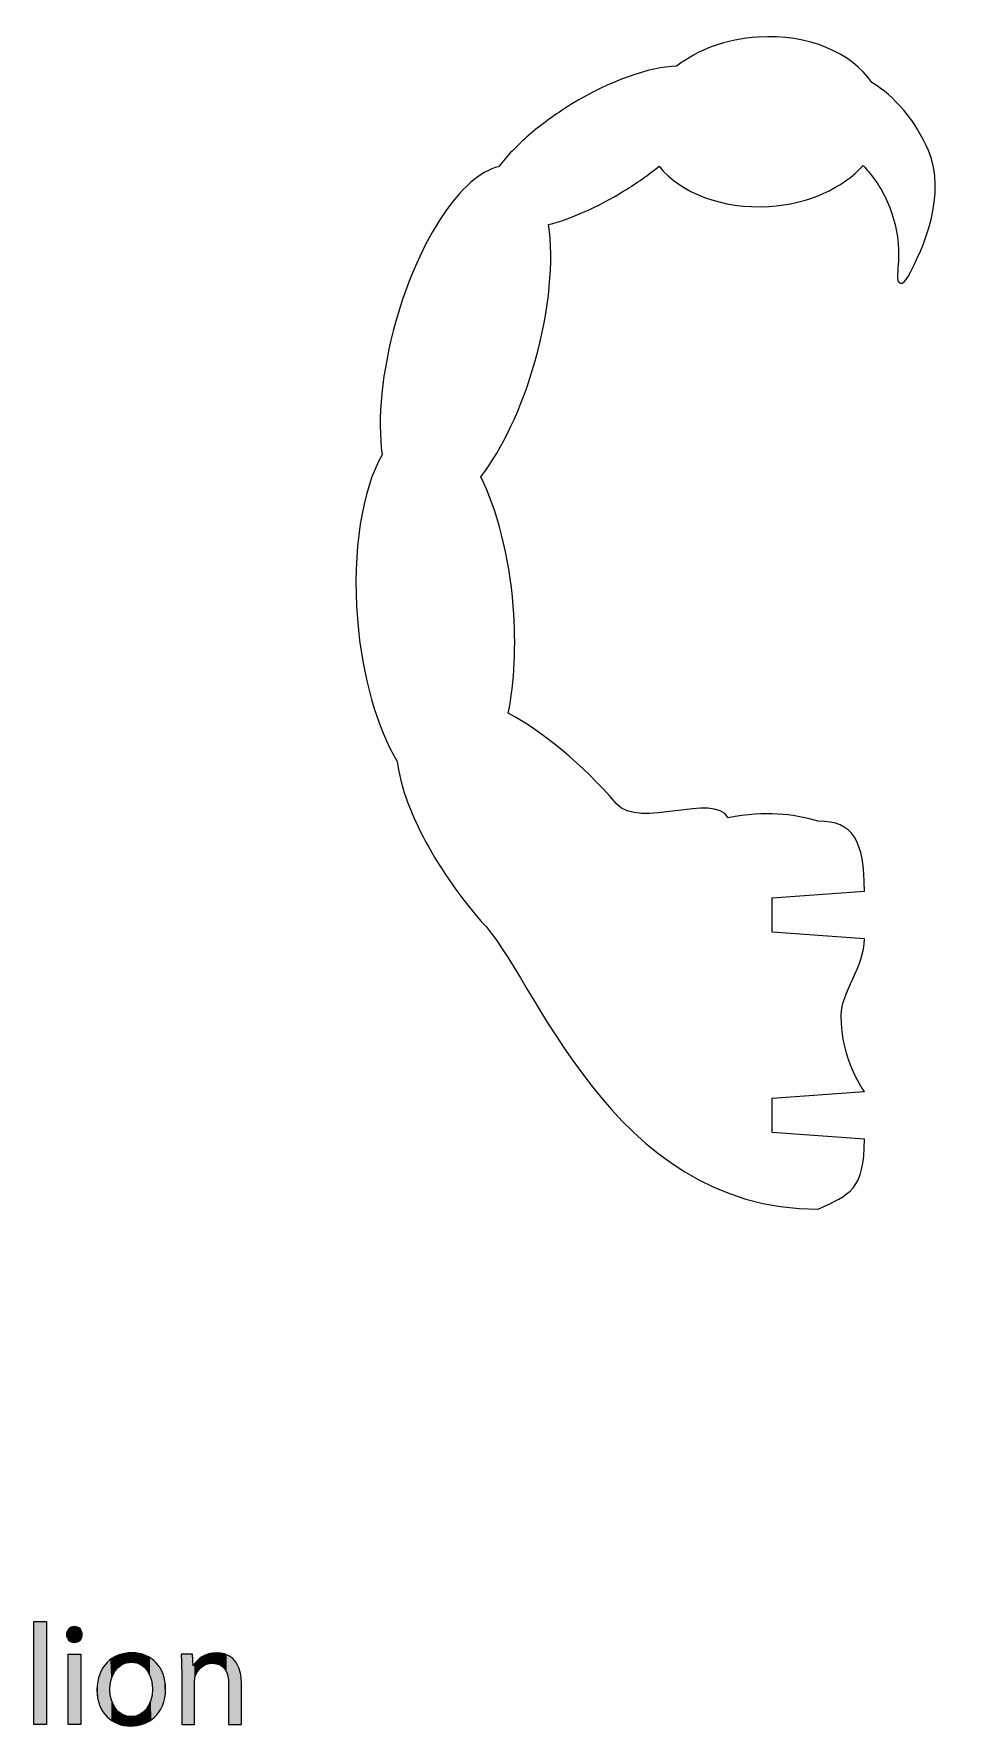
# Model space of a CAD drawing. Extents: x -102 to 434, y -1398 to -13.
# Drawn here: x -83.3 to -14.1, y -985.7 to -857.6 of the extents above; entities that cross this region are included whole.
import ezdxf

# ---------------------------------------------------------------- set-up
doc = ezdxf.new("R2010")
doc.units = 0
doc.layers.add('LAYER_1', color=7, linetype='CONTINUOUS')

# ---------------------------------------------------------------- blocks, each defined once
blk = doc.blocks.new('BLOCK_10')
at = {"layer": 'LAYER_1', "color": 1}
blk.add_open_spline([(-17.06, -875.93), (-17.46, -876.67), (-17.95, -876.63), (-17.88, -875.76), (-17.79, -874.59), (-17.57, -872.74), (-18.65, -870.25), (-19.06, -869.3), (-19.71, -868.38), (-20.47, -867.52), (-22.01, -869.23), (-24.62, -870.45), (-27.63, -870.63), (-31.17, -870.85), (-34.33, -869.6), (-35.95, -867.58), (-36.75, -868.23), (-37.64, -868.86), (-38.61, -869.46), (-40.61, -870.68), (-42.6, -871.55), (-44.33, -872.01), (-43.93, -874.72), (-44.24, -878.42), (-45.34, -882.32), (-46.36, -885.91), (-47.85, -889.01), (-49.46, -891.12), (-48.23, -893.61), (-47.31, -897.06), (-47, -900.93), (-46.77, -903.89), (-46.92, -906.67), (-47.38, -909.01), (-44.74, -910.43), (-41.82, -912.82), (-39.17, -915.89), (-37.47, -917.86), (-31.78, -914.97), (-30.72, -916.93), (-27.78, -916.41), (-25.95, -916.63), (-23.88, -917.19), (-21.26, -917.19), (-20.38, -918.65), (-20.38, -922.5), (-20.38, -922.5), (-27.38, -923), (-27.38, -923), (-27.38, -923), (-27.38, -925.6), (-27.38, -925.6), (-27.38, -925.6), (-20.38, -926.1), (-20.38, -926.1), (-20.38, -928.21), (-22.15, -930.19), (-22.15, -931.89), (-22.15, -935.35), (-20.38, -937.68), (-20.38, -937.68), (-20.38, -937.68), (-27.38, -938.18), (-27.38, -938.18), (-27.38, -938.18), (-27.38, -940.78), (-27.38, -940.78), (-27.38, -940.78), (-20.38, -941.28), (-20.38, -941.28), (-20.38, -945.13), (-21.51, -945.47), (-23.88, -946.59), (-39.77, -946.59), (-45.38, -928.83), (-49.45, -924.76), (-53.09, -920.54), (-55.37, -916.03), (-55.81, -912.67), (-55.81, -912.67), (-55.81, -912.67), (-55.81, -912.67), (-57.32, -910.15), (-58.46, -906.28), (-58.82, -901.87), (-59.23, -896.7), (-58.45, -892.08), (-56.95, -889.44), (-57.31, -886.75), (-56.98, -883.14), (-55.91, -879.33), (-54.13, -873.01), (-50.85, -868.23), (-48.11, -867.62), (-47.51, -866.84), (-46.74, -866.03), (-45.82, -865.23), (-44.89, -864.44), (-43.82, -863.65), (-42.64, -862.92), (-39.66, -861.09), (-36.68, -860.07), (-34.62, -860.01), (-33.06, -858.78), (-30.88, -857.95), (-28.43, -857.8), (-24.66, -857.56), (-21.33, -859), (-19.82, -861.24), (-18.09, -862.28), (-16.53, -864.09), (-15.53, -866.39), (-14.11, -869.69), (-15.92, -873.84), (-17.06, -875.93)], degree=3, knots=[0, 0, 0, 0, 1, 1, 1, 2, 2, 2, 3, 3, 3, 4, 4, 4, 5, 5, 5, 6, 6, 6, 7, 7, 7, 8, 8, 8, 9, 9, 9, 10, 10, 10, 11, 11, 11, 12, 12, 12, 13, 13, 13, 14, 14, 14, 15, 15, 15, 16, 16, 16, 17, 17, 17, 18, 18, 18, 19, 19, 19, 20, 20, 20, 21, 21, 21, 22, 22, 22, 23, 23, 23, 24, 24, 24, 25, 25, 25, 26, 26, 26, 27, 27, 27, 28, 28, 28, 29, 29, 29, 30, 30, 30, 31, 31, 31, 32, 32, 32, 33, 33, 33, 34, 34, 34, 35, 35, 35, 36, 36, 36, 37, 37, 37, 38, 38, 38, 38], dxfattribs=at)
blk = doc.blocks.new('*U62')
at = {"layer": 'LAYER_1', "color": 250, "extrusion": (0, 0, -1)}
for points in [[(83.35, -985.62), (83.35, -977.81), (82.38, -985.62)], [(82.38, -985.62), (83.35, -977.81), (82.38, -977.81)]]:
    blk.add_solid(points, dxfattribs=at)
blk = doc.blocks.new('*U63')
at = {"layer": 'LAYER_1', "color": 250}
for points in [[(-80.86, -978.92), (-80.87, -978.74), (-80.86, -978.68)], [(-80.87, -978.87), (-80.87, -978.8), (-80.87, -978.74)], [(-80.87, -978.87), (-80.87, -978.74), (-80.87, -978.87)], [(-80.87, -978.87), (-80.87, -978.74), (-80.87, -978.74)], [(-80.87, -978.87), (-80.87, -978.74), (-80.86, -978.92)], [(-80.85, -978.98), (-80.86, -978.68), (-80.85, -978.63)], [(-80.86, -978.92), (-80.86, -978.68), (-80.86, -978.93)], [(-80.86, -978.93), (-80.86, -978.68), (-80.86, -978.68)], [(-80.86, -978.93), (-80.86, -978.68), (-80.85, -978.98)], [(-80.83, -979.04), (-80.85, -978.62), (-80.83, -978.57)], [(-80.85, -978.98), (-80.85, -978.63), (-80.85, -978.62)], [(-80.85, -978.98), (-80.85, -978.62), (-80.83, -979.04)], [(-80.85, -978.98), (-80.85, -978.63), (-80.85, -978.98)], [(-80.81, -979.09), (-80.83, -978.57), (-80.81, -978.52)], [(-80.83, -979.04), (-80.83, -978.57), (-80.83, -979.04)], [(-80.83, -979.04), (-80.83, -978.57), (-80.83, -978.57)], [(-80.83, -979.04), (-80.83, -978.57), (-80.81, -979.09)], [(-80.8, -979.09), (-80.81, -978.52), (-80.8, -978.51)], [(-80.81, -979.09), (-80.81, -978.52), (-80.8, -979.09)], [(-80.78, -979.14), (-80.8, -978.51), (-80.78, -978.47)], [(-80.8, -979.09), (-80.8, -978.51), (-80.78, -979.14)], [(-80.75, -979.17), (-80.78, -978.46), (-80.75, -978.43)], [(-80.78, -979.14), (-80.78, -978.47), (-80.78, -978.46)], [(-80.78, -979.14), (-80.78, -978.46), (-80.75, -979.17)], [(-80.78, -979.14), (-80.78, -978.47), (-80.78, -979.14)], [(-80.75, -979.18), (-80.75, -978.43), (-80.75, -978.42)], [(-80.75, -979.18), (-80.75, -978.42), (-80.74, -979.19)], [(-80.74, -979.19), (-80.75, -978.42), (-80.74, -978.42)], [(-80.75, -979.17), (-80.75, -978.43), (-80.75, -979.18)], [(-80.71, -979.22), (-80.74, -978.42), (-80.71, -978.38)], [(-80.74, -979.19), (-80.74, -978.42), (-80.71, -979.22)], [(-80.7, -979.23), (-80.71, -978.38), (-80.7, -978.37)], [(-80.71, -979.22), (-80.71, -978.38), (-80.7, -979.23)], [(-80.67, -979.26), (-80.7, -978.37), (-80.67, -978.34)], [(-80.7, -979.23), (-80.7, -978.37), (-80.67, -979.26)], [(-80.66, -979.27), (-80.67, -978.34), (-80.66, -978.33)], [(-80.67, -979.26), (-80.67, -978.34), (-80.66, -979.27)], [(-80.63, -979.3), (-80.66, -978.33), (-80.63, -978.31)], [(-80.66, -979.27), (-80.66, -978.33), (-80.63, -979.3)], [(-80.61, -979.3), (-80.63, -978.31), (-80.61, -978.3)], [(-80.63, -979.3), (-80.63, -978.31), (-80.61, -979.3)], [(-80.58, -979.33), (-80.61, -978.3), (-80.58, -978.28)], [(-80.61, -979.3), (-80.61, -978.3), (-80.58, -979.33)], [(-80.57, -979.33), (-80.58, -978.28), (-80.57, -978.27)], [(-80.58, -979.33), (-80.58, -978.28), (-80.57, -979.33)], [(-80.53, -979.35), (-80.57, -978.27), (-80.53, -978.25)], [(-80.57, -979.33), (-80.57, -978.27), (-80.53, -979.35)], [(-80.53, -979.35), (-80.53, -978.25), (-80.51, -979.36)], [(-80.51, -979.36), (-80.53, -978.25), (-80.51, -978.25)], [(-80.47, -979.37), (-80.51, -978.25), (-80.47, -978.23)], [(-80.51, -979.36), (-80.51, -978.25), (-80.47, -979.37)], [(-80.47, -979.37), (-80.47, -978.23), (-80.46, -979.38)], [(-80.46, -979.38), (-80.47, -978.23), (-80.46, -978.23)], [(-80.41, -979.39), (-80.46, -978.23), (-80.41, -978.22)], [(-80.46, -979.38), (-80.46, -978.23), (-80.41, -979.39)], [(-80.4, -979.39), (-80.41, -978.22), (-80.4, -978.21)], [(-80.41, -979.39), (-80.41, -978.22), (-80.4, -979.39)], [(-80.35, -979.39), (-80.4, -978.21), (-80.35, -978.2)], [(-80.4, -979.39), (-80.4, -978.21), (-80.35, -979.39)], [(-80.35, -979.39), (-80.35, -978.2), (-80.33, -979.4)], [(-80.33, -979.4), (-80.35, -978.2), (-80.33, -978.2)], [(-80.33, -979.4), (-80.33, -978.2), (-80.29, -979.4)], [(-80.29, -979.4), (-80.33, -978.2), (-80.29, -978.2)], [(-80.27, -979.4), (-80.29, -978.2), (-80.27, -978.2)]]:
    blk.add_solid(points, dxfattribs=at)
at = {"layer": 'LAYER_1', "color": 250, "extrusion": (0, 0, -1)}
for points in [[(80.29, -979.4), (80.29, -978.2), (80.27, -979.4)], [(80.27, -979.4), (80.27, -978.2), (80.22, -979.39)], [(80.22, -979.39), (80.27, -978.2), (80.22, -978.2)], [(80.22, -979.39), (80.22, -978.2), (80.2, -979.39)], [(80.2, -979.39), (80.22, -978.2), (80.2, -978.2)], [(80.2, -979.39), (80.2, -978.2), (80.15, -979.39)], [(80.15, -979.39), (80.2, -978.2), (80.15, -978.21)], [(80.15, -979.39), (80.15, -978.21), (80.14, -979.38)], [(80.14, -979.38), (80.15, -978.21), (80.14, -978.21)], [(80.14, -979.38), (80.14, -978.21), (80.09, -979.37)], [(80.09, -979.37), (80.14, -978.21), (80.09, -978.22)], [(80.09, -979.37), (80.09, -978.22), (80.08, -979.37)], [(80.08, -979.37), (80.09, -978.22), (80.08, -978.23)], [(80.08, -979.37), (80.08, -978.23), (80.03, -979.35)], [(80.03, -979.35), (80.08, -978.23), (80.03, -978.24)], [(80.03, -979.35), (80.03, -978.24), (80.02, -979.35)], [(80.02, -979.35), (80.03, -978.24), (80.02, -978.25)], [(80.02, -979.35), (80.02, -978.25), (79.98, -979.33)], [(79.98, -979.33), (80.02, -978.25), (79.98, -978.27)], [(79.98, -979.33), (79.98, -978.27), (79.97, -979.32)], [(79.97, -979.32), (79.98, -978.27), (79.97, -978.27)], [(79.97, -979.32), (79.97, -978.27), (79.92, -979.3)], [(79.92, -979.3), (79.97, -978.27), (79.92, -978.3)], [(79.92, -979.3), (79.92, -978.3), (79.92, -979.3)], [(79.92, -979.3), (79.92, -978.3), (79.92, -978.3)], [(79.92, -979.3), (79.92, -978.3), (79.88, -979.26)], [(79.88, -979.26), (79.92, -978.3), (79.88, -978.33)], [(79.88, -979.26), (79.88, -978.33), (79.88, -979.26)], [(79.88, -979.26), (79.88, -978.33), (79.88, -978.33)], [(79.88, -979.26), (79.88, -978.33), (79.84, -979.23)], [(79.84, -979.23), (79.88, -978.33), (79.84, -978.37)], [(79.84, -979.23), (79.84, -978.37), (79.83, -979.22)], [(79.83, -979.22), (79.84, -978.37), (79.83, -978.38)], [(79.83, -979.22), (79.83, -978.38), (79.8, -979.19)], [(79.8, -979.19), (79.83, -978.38), (79.8, -978.42)], [(79.8, -979.19), (79.8, -978.42), (79.8, -979.18)], [(79.8, -979.18), (79.8, -978.42), (79.8, -978.42)], [(79.8, -979.18), (79.8, -978.42), (79.78, -979.17)], [(79.78, -979.17), (79.8, -978.42), (79.78, -978.44)], [(79.78, -979.17), (79.78, -978.44), (79.77, -979.14)], [(79.77, -979.14), (79.78, -978.44), (79.77, -978.46)], [(79.77, -979.14), (79.77, -978.46), (79.76, -979.14)], [(79.76, -979.14), (79.77, -978.46), (79.76, -978.47)], [(79.76, -979.14), (79.76, -978.47), (79.74, -979.1)], [(79.74, -979.1), (79.76, -978.47), (79.74, -978.51)], [(79.74, -979.1), (79.74, -978.51), (79.74, -979.09)], [(79.74, -979.09), (79.74, -978.51), (79.74, -978.52)], [(79.74, -979.09), (79.74, -978.52), (79.72, -979.05)], [(79.72, -979.05), (79.74, -978.52), (79.72, -978.57)], [(79.72, -979.05), (79.72, -978.57), (79.71, -979.04)], [(79.71, -979.04), (79.72, -978.57), (79.71, -978.58)], [(79.71, -979.04), (79.71, -978.58), (79.7, -978.99)], [(79.7, -978.99), (79.71, -978.58), (79.7, -978.62)], [(79.7, -978.99), (79.7, -978.62), (79.69, -978.98)], [(79.69, -978.98), (79.7, -978.62), (79.69, -978.64)], [(79.69, -978.98), (79.69, -978.64), (79.69, -978.94)], [(79.69, -978.94), (79.69, -978.64), (79.69, -978.68)], [(79.69, -978.94), (79.69, -978.68), (79.68, -978.92)], [(79.68, -978.92), (79.69, -978.68), (79.68, -978.7)], [(79.68, -978.92), (79.68, -978.7), (79.68, -978.88)], [(79.68, -978.88), (79.68, -978.7), (79.68, -978.74)], [(79.68, -978.88), (79.68, -978.74), (79.68, -978.87)], [(79.68, -978.87), (79.68, -978.74), (79.68, -978.78)], [(79.68, -978.87), (79.68, -978.78), (79.68, -978.8)], [(80.75, -985.62), (80.75, -980.3), (80.75, -985.62)], [(80.75, -985.62), (80.75, -980.3), (80.75, -980.3)], [(80.75, -985.62), (80.75, -980.3), (80.74, -985.62)], [(80.74, -985.62), (80.75, -980.3), (80.74, -980.3)], [(80.74, -985.62), (80.74, -980.3), (80.71, -985.62)], [(80.71, -985.62), (80.74, -980.3), (80.71, -980.3)], [(80.71, -985.62), (80.71, -980.3), (80.7, -985.62)], [(80.7, -985.62), (80.71, -980.3), (80.7, -980.3)], [(80.7, -985.62), (80.7, -980.3), (80.67, -985.62)], [(80.67, -985.62), (80.7, -980.3), (80.67, -980.3)], [(80.67, -985.62), (80.67, -980.3), (80.66, -985.62)], [(80.66, -985.62), (80.67, -980.3), (80.66, -980.3)], [(80.66, -985.62), (80.66, -980.3), (80.63, -985.62)], [(80.63, -985.62), (80.66, -980.3), (80.63, -980.3)], [(80.63, -985.62), (80.63, -980.3), (80.61, -985.62)], [(80.61, -985.62), (80.63, -980.3), (80.61, -980.3)], [(80.61, -985.62), (80.61, -980.3), (80.58, -985.62)], [(80.58, -985.62), (80.61, -980.3), (80.58, -980.3)], [(80.58, -985.62), (80.58, -980.3), (80.57, -985.62)], [(80.57, -985.62), (80.58, -980.3), (80.57, -980.3)], [(80.57, -985.62), (80.57, -980.3), (80.53, -985.62)], [(80.53, -985.62), (80.57, -980.3), (80.53, -980.3)], [(80.53, -985.62), (80.53, -980.3), (80.51, -985.62)], [(80.51, -985.62), (80.53, -980.3), (80.51, -980.3)], [(80.51, -985.62), (80.51, -980.3), (80.47, -985.62)], [(80.47, -985.62), (80.51, -980.3), (80.47, -980.3)], [(80.47, -985.62), (80.47, -980.3), (80.46, -985.62)], [(80.46, -985.62), (80.47, -980.3), (80.46, -980.3)], [(80.46, -985.62), (80.46, -980.3), (80.41, -985.62)], [(80.41, -985.62), (80.46, -980.3), (80.41, -980.3)], [(80.41, -985.62), (80.41, -980.3), (80.4, -985.62)], [(80.4, -985.62), (80.41, -980.3), (80.4, -980.3)], [(80.4, -985.62), (80.4, -980.3), (80.35, -985.62)], [(80.35, -985.62), (80.4, -980.3), (80.35, -980.3)], [(80.35, -985.62), (80.35, -980.3), (80.33, -985.62)], [(80.33, -985.62), (80.35, -980.3), (80.33, -980.3)], [(80.33, -985.62), (80.33, -980.3), (80.29, -985.62)], [(80.29, -985.62), (80.33, -980.3), (80.29, -980.3)], [(80.29, -985.62), (80.29, -980.3), (80.27, -985.62)], [(80.27, -985.62), (80.29, -980.3), (80.27, -980.3)], [(80.27, -985.62), (80.27, -980.3), (80.22, -985.62)], [(80.22, -985.62), (80.27, -980.3), (80.22, -980.3)], [(80.22, -985.62), (80.22, -980.3), (80.2, -985.62)], [(80.2, -985.62), (80.22, -980.3), (80.2, -980.3)], [(80.2, -985.62), (80.2, -980.3), (80.15, -985.62)], [(80.15, -985.62), (80.2, -980.3), (80.15, -980.3)], [(80.15, -985.62), (80.15, -980.3), (80.14, -985.62)], [(80.14, -985.62), (80.15, -980.3), (80.14, -980.3)], [(80.14, -985.62), (80.14, -980.3), (80.09, -985.62)], [(80.09, -985.62), (80.14, -980.3), (80.09, -980.3)], [(80.09, -985.62), (80.09, -980.3), (80.08, -985.62)], [(80.08, -985.62), (80.09, -980.3), (80.08, -980.3)], [(80.08, -985.62), (80.08, -980.3), (80.03, -985.62)], [(80.03, -985.62), (80.08, -980.3), (80.03, -980.3)], [(80.03, -985.62), (80.03, -980.3), (80.02, -985.62)], [(80.02, -985.62), (80.03, -980.3), (80.02, -980.3)], [(80.02, -985.62), (80.02, -980.3), (79.98, -985.62)], [(79.98, -985.62), (80.02, -980.3), (79.98, -980.3)], [(79.98, -985.62), (79.98, -980.3), (79.97, -985.62)], [(79.97, -985.62), (79.98, -980.3), (79.97, -980.3)], [(79.97, -985.62), (79.97, -980.3), (79.92, -985.62)], [(79.92, -985.62), (79.97, -980.3), (79.92, -980.3)], [(79.92, -985.62), (79.92, -980.3), (79.92, -985.62)], [(79.92, -985.62), (79.92, -980.3), (79.92, -980.3)], [(79.92, -985.62), (79.92, -980.3), (79.88, -985.62)], [(79.88, -985.62), (79.92, -980.3), (79.88, -980.3)], [(79.88, -985.62), (79.88, -980.3), (79.88, -985.62)], [(79.88, -985.62), (79.88, -980.3), (79.88, -980.3)], [(79.88, -985.62), (79.88, -980.3), (79.84, -985.62)], [(79.84, -985.62), (79.88, -980.3), (79.84, -980.3)], [(79.84, -985.62), (79.84, -980.3), (79.83, -985.62)], [(79.83, -985.62), (79.84, -980.3), (79.83, -980.3)], [(79.83, -985.62), (79.83, -980.3), (79.8, -985.62)], [(79.8, -985.62), (79.83, -980.3), (79.8, -980.3)], [(79.8, -985.62), (79.8, -980.3), (79.8, -985.62)], [(79.8, -985.62), (79.8, -980.3), (79.8, -980.3)], [(79.8, -985.62), (79.8, -980.3), (79.78, -985.62)], [(79.78, -985.62), (79.8, -980.3), (79.78, -980.3)]]:
    blk.add_solid(points, dxfattribs=at)
blk = doc.blocks.new('*U64')
at = {"layer": 'LAYER_1', "color": 250}
for points in [[(-77.41, -981.98), (-77.45, -980.64), (-77.41, -980.6)], [(-77.37, -981.87), (-77.41, -980.6), (-77.37, -980.58)], [(-77.32, -981.78), (-77.37, -980.58), (-77.32, -980.55)], [(-77.29, -981.71), (-77.32, -980.55), (-77.29, -980.53)], [(-77.24, -981.64), (-77.29, -980.53), (-77.24, -980.51)], [(-77.23, -981.62), (-77.24, -980.51), (-77.23, -980.5)], [(-77.19, -981.56), (-77.23, -980.5), (-77.19, -980.48)], [(-77.13, -981.48), (-77.19, -980.48), (-77.13, -980.45)], [(-77.19, -981.55), (-77.19, -980.48), (-77.19, -980.48)], [(-77.09, -981.42), (-77.13, -980.45), (-77.09, -980.43)], [(-77.02, -981.35), (-77.09, -980.43), (-77.02, -980.4)], [(-76.97, -981.29), (-77.02, -980.4), (-76.97, -980.37)], [(-77.02, -981.35), (-77.02, -980.4), (-77.02, -980.4)], [(-76.96, -981.28), (-76.97, -980.37), (-76.96, -980.37)], [(-76.9, -981.23), (-76.96, -980.37), (-76.9, -980.35)], [(-76.83, -981.18), (-76.9, -980.35), (-76.83, -980.33)], [(-76.78, -981.15), (-76.83, -980.33), (-76.78, -980.31)], [(-76.76, -981.13), (-76.78, -980.31), (-76.76, -980.3)], [(-76.72, -981.1), (-76.76, -980.3), (-76.72, -980.29)], [(-76.68, -981.09), (-76.72, -980.29), (-76.68, -980.28)], [(-76.62, -981.05), (-76.68, -980.28), (-76.62, -980.26)], [(-76.54, -981.01), (-76.62, -980.26), (-76.54, -980.24)], [(-76.52, -981.01), (-76.54, -980.24), (-76.52, -980.24)], [(-76.47, -980.99), (-76.52, -980.24), (-76.47, -980.23)], [(-76.46, -980.99), (-76.47, -980.23), (-76.46, -980.23)], [(-76.35, -980.95), (-76.46, -980.23), (-76.35, -980.21)], [(-76.31, -980.95), (-76.35, -980.21), (-76.31, -980.21)], [(-76.28, -980.94), (-76.31, -980.21), (-76.28, -980.2)], [(-76.2, -980.92), (-76.28, -980.2), (-76.2, -980.19)], [(-76.15, -980.92), (-76.2, -980.19), (-76.15, -980.19)], [(-76.14, -980.92), (-76.15, -980.19), (-76.14, -980.19)], [(-76.01, -980.91), (-76.14, -980.19), (-76.01, -980.18)], [(-75.97, -980.91), (-76.01, -980.18), (-75.97, -980.18)], [(-75.95, -980.9), (-75.97, -980.18), (-75.95, -980.18)], [(-75.95, -980.9), (-75.95, -980.18), (-75.92, -980.91)], [(-75.92, -980.91), (-75.95, -980.18), (-75.92, -980.18)], [(-75.92, -980.91), (-75.92, -980.18), (-75.8, -980.91)], [(-75.8, -980.91), (-75.8, -980.18), (-75.74, -980.92)], [(-75.74, -980.92), (-75.74, -980.19), (-75.64, -980.94)], [(-75.64, -980.94), (-75.64, -980.19), (-75.63, -980.94)], [(-75.63, -980.94), (-75.63, -980.19), (-75.55, -980.96)], [(-75.55, -980.96), (-75.55, -980.2), (-75.53, -980.96)], [(-75.53, -980.96), (-75.53, -980.21), (-75.48, -980.98)], [(-75.48, -980.98), (-75.48, -980.22), (-75.38, -981.02)], [(-75.38, -981.02), (-75.38, -980.23), (-75.37, -981.02)], [(-75.37, -981.02), (-75.37, -980.23), (-75.33, -981.04)], [(-75.33, -981.04), (-75.33, -980.24), (-75.21, -981.1)], [(-75.21, -981.1), (-75.21, -980.27), (-75.18, -981.12)], [(-75.18, -981.12), (-75.18, -980.28), (-75.12, -981.16)], [(-75.12, -981.16), (-75.12, -980.29), (-75.07, -981.2)], [(-75.07, -981.2), (-75.07, -980.31), (-75.06, -981.21)], [(-75.06, -981.21), (-75.06, -980.31), (-75.05, -981.21)], [(-75.05, -981.21), (-75.05, -980.32), (-74.94, -981.31)], [(-74.94, -981.31), (-74.94, -980.36), (-74.93, -981.33)], [(-74.93, -981.33), (-74.93, -980.36), (-74.88, -981.38)], [(-74.88, -981.38), (-74.88, -980.38), (-74.83, -981.44)], [(-74.83, -981.44), (-74.83, -980.4), (-74.82, -981.45)], [(-74.82, -981.45), (-74.82, -980.4), (-74.81, -981.46)], [(-74.81, -981.46), (-74.81, -980.41), (-74.72, -981.59)], [(-74.72, -981.59), (-74.72, -980.45), (-74.71, -981.61)], [(-74.71, -981.61), (-74.71, -980.46), (-74.65, -981.72)], [(-74.65, -981.72), (-74.65, -980.49), (-74.62, -981.78)], [(-74.62, -981.78), (-74.62, -980.51), (-74.61, -981.8)], [(-74.61, -981.8), (-74.61, -980.51), (-74.55, -981.91)], [(-74.55, -981.91), (-74.55, -980.55), (-74.47, -982.15)], [(-74.47, -982.15), (-74.47, -980.6), (-74.44, -982.24)], [(-74.44, -982.24), (-74.44, -980.62), (-74.44, -982.25)], [(-74.44, -982.25), (-74.44, -980.62), (-74.4, -982.46)], [(-78.37, -984.14), (-78.45, -982.08), (-78.37, -981.84)], [(-78.36, -984.16), (-78.37, -981.84), (-78.36, -981.81)], [(-78.37, -984.14), (-78.37, -981.84), (-78.36, -984.16)], [(-78.26, -984.39), (-78.36, -981.81), (-78.26, -981.59)], [(-78.36, -984.16), (-78.36, -981.81), (-78.26, -984.39)], [(-78.25, -984.41), (-78.26, -981.59), (-78.25, -981.56)], [(-78.26, -984.39), (-78.26, -981.59), (-78.25, -984.41)], [(-78.14, -984.61), (-78.25, -981.56), (-78.14, -981.36)], [(-78.25, -984.41), (-78.25, -981.56), (-78.14, -984.61)], [(-78.12, -984.64), (-78.14, -981.36), (-78.12, -981.33)], [(-78.14, -984.61), (-78.14, -981.36), (-78.12, -984.64)], [(-77.99, -984.82), (-78.12, -981.33), (-77.99, -981.15)], [(-78.12, -984.64), (-78.12, -981.33), (-77.99, -984.82)], [(-77.97, -984.85), (-77.99, -981.15), (-77.97, -981.12)], [(-77.99, -984.82), (-77.99, -981.15), (-77.97, -984.85)], [(-77.83, -985), (-77.97, -981.12), (-77.83, -980.96)], [(-77.97, -984.85), (-77.97, -981.12), (-77.83, -985)], [(-77.8, -985.03), (-77.83, -980.96), (-77.8, -980.92)], [(-77.83, -985), (-77.83, -980.96), (-77.8, -985.03)], [(-77.65, -985.17), (-77.8, -980.92), (-77.65, -980.79)], [(-77.8, -985.03), (-77.8, -980.92), (-77.65, -985.17)], [(-77.61, -985.2), (-77.65, -980.79), (-77.61, -980.75)], [(-77.65, -985.17), (-77.65, -980.79), (-77.61, -985.2)], [(-77.58, -985.22), (-77.61, -980.75), (-77.58, -980.73)], [(-77.61, -985.2), (-77.61, -980.75), (-77.58, -985.22)], [(-77.56, -982.59), (-77.58, -980.73), (-77.56, -980.72)], [(-77.55, -982.56), (-77.56, -980.72), (-77.55, -980.71)], [(-77.49, -982.22), (-77.55, -980.71), (-77.49, -980.66)], [(-77.47, -982.15), (-77.49, -980.66), (-77.47, -980.65)], [(-77.45, -982.12), (-77.47, -980.65), (-77.45, -980.64)], [(-74.4, -982.46), (-74.4, -980.65), (-74.38, -982.55)], [(-74.38, -982.55), (-74.38, -980.66), (-74.37, -982.6)], [(-74.37, -982.6), (-74.37, -980.67), (-74.35, -982.95)], [(-78.55, -983.31), (-78.56, -983), (-78.55, -982.69)], [(-78.51, -983.61), (-78.55, -982.68), (-78.51, -982.39)], [(-78.55, -983.32), (-78.55, -982.69), (-78.55, -982.68)], [(-78.55, -983.32), (-78.55, -982.68), (-78.51, -983.61)], [(-78.55, -983.31), (-78.55, -982.69), (-78.55, -983.32)], [(-78.45, -983.88), (-78.51, -982.37), (-78.45, -982.11)], [(-78.51, -983.62), (-78.51, -982.39), (-78.51, -982.37)], [(-78.51, -983.62), (-78.51, -982.37), (-78.45, -983.88)], [(-78.51, -983.61), (-78.51, -982.39), (-78.51, -983.62)], [(-78.45, -983.9), (-78.45, -982.11), (-78.45, -982.08)], [(-78.45, -983.9), (-78.45, -982.08), (-78.37, -984.14)], [(-78.45, -983.88), (-78.45, -982.11), (-78.45, -983.9)], [(-77.58, -985.22), (-77.58, -982.97), (-77.56, -985.24)], [(-74.35, -985.19), (-74.37, -983.25), (-74.35, -982.95)], [(-77.56, -985.24), (-77.56, -983.3), (-77.55, -985.24)], [(-77.55, -985.24), (-77.55, -983.39), (-77.49, -985.29)], [(-77.49, -985.29), (-77.49, -983.68), (-77.47, -985.31)], [(-77.47, -985.31), (-77.47, -983.78), (-77.45, -985.32)], [(-77.45, -985.32), (-77.45, -983.81), (-77.41, -985.35)], [(-77.41, -985.35), (-77.41, -983.93), (-77.37, -985.37)], [(-77.37, -985.37), (-77.37, -984.02), (-77.32, -985.4)], [(-77.32, -985.4), (-77.32, -984.13), (-77.29, -985.42)], [(-77.29, -985.42), (-77.29, -984.19), (-77.24, -985.45)], [(-77.24, -985.45), (-77.24, -984.27), (-77.23, -985.45)], [(-77.23, -985.45), (-77.23, -984.29), (-77.19, -985.47)], [(-77.19, -985.47), (-77.19, -984.34), (-77.19, -985.47)], [(-77.19, -985.47), (-77.19, -984.35), (-77.13, -985.5)], [(-77.13, -985.5), (-77.13, -984.43), (-77.09, -985.52)], [(-74.83, -985.48), (-74.88, -984.51), (-74.83, -984.45)], [(-74.82, -985.48), (-74.83, -984.45), (-74.82, -984.44)], [(-74.81, -985.48), (-74.82, -984.44), (-74.81, -984.43)], [(-74.72, -985.43), (-74.81, -984.43), (-74.72, -984.3)], [(-74.71, -985.42), (-74.72, -984.3), (-74.71, -984.29)], [(-74.65, -985.39), (-74.71, -984.29), (-74.65, -984.19)], [(-74.62, -985.37), (-74.65, -984.19), (-74.62, -984.13)], [(-74.61, -985.37), (-74.62, -984.13), (-74.61, -984.1)], [(-74.55, -985.33), (-74.61, -984.1), (-74.55, -983.97)], [(-74.47, -985.28), (-74.55, -983.97), (-74.47, -983.78)], [(-74.44, -985.26), (-74.47, -983.78), (-74.44, -983.64)], [(-74.4, -985.23), (-74.44, -983.63), (-74.4, -983.46)], [(-74.44, -985.26), (-74.44, -983.64), (-74.44, -983.63)], [(-74.38, -985.22), (-74.4, -983.46), (-74.38, -983.38)], [(-74.37, -985.21), (-74.38, -983.38), (-74.37, -983.25)], [(-77.09, -985.52), (-77.09, -984.48), (-77.02, -985.55)], [(-77.02, -985.55), (-77.02, -984.56), (-77.02, -985.55)], [(-77.02, -985.55), (-77.02, -984.56), (-76.97, -985.57)], [(-76.97, -985.57), (-76.97, -984.61), (-76.96, -985.57)], [(-76.96, -985.57), (-76.96, -984.62), (-76.9, -985.6)], [(-76.9, -985.6), (-76.9, -984.68), (-76.83, -985.62)], [(-76.83, -985.62), (-76.83, -984.72), (-76.78, -985.63)], [(-76.78, -985.63), (-76.78, -984.76), (-76.76, -985.64)], [(-76.76, -985.64), (-76.76, -984.78), (-76.72, -985.65)], [(-76.72, -985.65), (-76.72, -984.81), (-76.68, -985.66)], [(-76.68, -985.66), (-76.68, -984.82), (-76.62, -985.67)], [(-76.62, -985.67), (-76.62, -984.86), (-76.54, -985.69)], [(-76.54, -985.69), (-76.54, -984.9), (-76.52, -985.7)], [(-76.52, -985.7), (-76.52, -984.91), (-76.47, -985.7)], [(-76.47, -985.7), (-76.47, -984.93), (-76.46, -985.71)], [(-76.46, -985.71), (-76.46, -984.93), (-76.35, -985.72)], [(-76.35, -985.72), (-76.35, -984.97), (-76.31, -985.73)], [(-76.31, -985.73), (-76.31, -984.98), (-76.28, -985.73)], [(-76.28, -985.73), (-76.28, -984.98), (-76.2, -985.73)], [(-76.2, -985.73), (-76.2, -985), (-76.15, -985.74)], [(-76.15, -985.74), (-76.15, -985.01), (-76.14, -985.74)], [(-76.14, -985.74), (-76.14, -985.01), (-76.01, -985.74)], [(-75.95, -985.74), (-75.97, -985.02), (-75.95, -985.02)], [(-75.92, -985.74), (-75.95, -985.02), (-75.92, -985.02)], [(-75.8, -985.73), (-75.92, -985.02), (-75.8, -985.01)], [(-75.74, -985.72), (-75.8, -985.01), (-75.74, -985)], [(-75.64, -985.71), (-75.74, -985), (-75.64, -984.98)], [(-75.63, -985.71), (-75.64, -984.98), (-75.63, -984.98)], [(-75.55, -985.7), (-75.63, -984.98), (-75.55, -984.95)], [(-75.53, -985.7), (-75.55, -984.95), (-75.53, -984.95)], [(-75.48, -985.69), (-75.53, -984.95), (-75.48, -984.93)], [(-75.38, -985.66), (-75.48, -984.93), (-75.38, -984.88)], [(-75.37, -985.66), (-75.38, -984.88), (-75.37, -984.88)], [(-75.33, -985.65), (-75.37, -984.88), (-75.33, -984.86)], [(-75.21, -985.62), (-75.33, -984.86), (-75.21, -984.8)], [(-75.18, -985.61), (-75.21, -984.8), (-75.18, -984.78)], [(-75.12, -985.6), (-75.18, -984.78), (-75.12, -984.73)], [(-75.07, -985.58), (-75.12, -984.73), (-75.07, -984.69)], [(-75.06, -985.58), (-75.07, -984.69), (-75.06, -984.68)], [(-75.05, -985.58), (-75.06, -984.68), (-75.05, -984.68)], [(-74.94, -985.53), (-75.05, -984.68), (-74.94, -984.57)], [(-74.93, -985.53), (-74.94, -984.57), (-74.93, -984.56)], [(-74.88, -985.51), (-74.93, -984.56), (-74.88, -984.51)]]:
    blk.add_solid(points, dxfattribs=at)
at = {"layer": 'LAYER_1', "color": 250, "extrusion": (0, 0, -1)}
for points in [[(77.41, -981.98), (77.41, -980.6), (77.37, -981.87)], [(77.37, -981.87), (77.37, -980.58), (77.32, -981.78)], [(77.32, -981.78), (77.32, -980.55), (77.29, -981.71)], [(77.29, -981.71), (77.29, -980.53), (77.24, -981.64)], [(77.24, -981.64), (77.24, -980.51), (77.23, -981.62)], [(77.23, -981.62), (77.23, -980.5), (77.19, -981.56)], [(77.19, -981.56), (77.19, -980.48), (77.19, -981.55)], [(77.19, -981.55), (77.19, -980.48), (77.13, -981.48)], [(77.13, -981.48), (77.13, -980.45), (77.09, -981.42)], [(77.09, -981.42), (77.09, -980.43), (77.02, -981.35)], [(77.02, -981.35), (77.02, -980.4), (77.02, -981.35)], [(77.02, -981.35), (77.02, -980.4), (76.97, -981.29)], [(76.97, -981.29), (76.97, -980.37), (76.96, -981.28)], [(76.96, -981.28), (76.96, -980.37), (76.9, -981.23)], [(76.9, -981.23), (76.9, -980.35), (76.83, -981.18)], [(76.83, -981.18), (76.83, -980.33), (76.78, -981.15)], [(76.78, -981.15), (76.78, -980.31), (76.76, -981.13)], [(76.76, -981.13), (76.76, -980.3), (76.72, -981.1)], [(76.72, -981.1), (76.72, -980.29), (76.68, -981.09)], [(76.68, -981.09), (76.68, -980.28), (76.62, -981.05)], [(76.62, -981.05), (76.62, -980.26), (76.54, -981.01)], [(76.54, -981.01), (76.54, -980.24), (76.52, -981.01)], [(76.52, -981.01), (76.52, -980.24), (76.47, -980.99)], [(76.47, -980.99), (76.47, -980.23), (76.46, -980.99)], [(76.46, -980.99), (76.46, -980.23), (76.35, -980.95)], [(76.35, -980.95), (76.35, -980.21), (76.31, -980.95)], [(76.31, -980.95), (76.31, -980.21), (76.28, -980.94)], [(76.28, -980.94), (76.28, -980.2), (76.2, -980.92)], [(76.2, -980.92), (76.2, -980.19), (76.15, -980.92)], [(76.15, -980.92), (76.15, -980.19), (76.14, -980.92)], [(76.14, -980.92), (76.14, -980.19), (76.01, -980.91)], [(76.01, -980.91), (76.01, -980.18), (75.97, -980.91)], [(75.97, -980.91), (75.97, -980.18), (75.95, -980.9)], [(75.8, -980.91), (75.92, -980.18), (75.8, -980.18)], [(75.74, -980.92), (75.8, -980.18), (75.74, -980.19)], [(75.64, -980.94), (75.74, -980.19), (75.64, -980.19)], [(75.63, -980.94), (75.64, -980.19), (75.63, -980.19)], [(75.55, -980.96), (75.63, -980.19), (75.55, -980.2)], [(75.53, -980.96), (75.55, -980.2), (75.53, -980.21)], [(75.48, -980.98), (75.53, -980.21), (75.48, -980.22)], [(75.38, -981.02), (75.48, -980.22), (75.38, -980.23)], [(75.37, -981.02), (75.38, -980.23), (75.37, -980.23)], [(75.33, -981.04), (75.37, -980.23), (75.33, -980.24)], [(75.21, -981.1), (75.33, -980.24), (75.21, -980.27)], [(75.18, -981.12), (75.21, -980.27), (75.18, -980.28)], [(75.12, -981.16), (75.18, -980.28), (75.12, -980.29)], [(75.07, -981.2), (75.12, -980.29), (75.07, -980.31)], [(75.06, -981.21), (75.07, -980.31), (75.06, -980.31)], [(75.05, -981.21), (75.06, -980.31), (75.05, -980.32)], [(74.94, -981.31), (75.05, -980.32), (74.94, -980.36)], [(74.93, -981.33), (74.94, -980.36), (74.93, -980.36)], [(74.88, -981.38), (74.93, -980.36), (74.88, -980.38)], [(74.83, -981.44), (74.88, -980.38), (74.83, -980.4)], [(74.82, -981.45), (74.83, -980.4), (74.82, -980.4)], [(74.81, -981.46), (74.82, -980.4), (74.81, -980.41)], [(74.72, -981.59), (74.81, -980.41), (74.72, -980.45)], [(74.71, -981.61), (74.72, -980.45), (74.71, -980.46)], [(74.65, -981.72), (74.71, -980.46), (74.65, -980.49)], [(74.62, -981.78), (74.65, -980.49), (74.62, -980.51)], [(74.61, -981.8), (74.62, -980.51), (74.61, -980.51)], [(74.55, -981.91), (74.61, -980.51), (74.55, -980.55)], [(74.47, -982.15), (74.55, -980.55), (74.47, -980.6)], [(74.44, -982.24), (74.47, -980.6), (74.44, -980.62)], [(74.44, -982.25), (74.44, -980.62), (74.44, -980.62)], [(74.4, -982.46), (74.44, -980.62), (74.4, -980.65)], [(77.58, -982.97), (77.58, -980.73), (77.56, -982.59)], [(77.56, -982.59), (77.56, -980.72), (77.55, -982.56)], [(77.55, -982.56), (77.55, -980.71), (77.49, -982.22)], [(77.49, -982.22), (77.49, -980.66), (77.47, -982.15)], [(77.47, -982.15), (77.47, -980.65), (77.45, -982.12)], [(77.45, -982.12), (77.45, -980.64), (77.41, -981.98)], [(74.38, -982.55), (74.4, -980.65), (74.38, -980.66)], [(74.37, -982.6), (74.38, -980.66), (74.37, -980.67)], [(74.35, -982.95), (74.37, -980.67), (74.35, -980.69)], [(74.35, -985.19), (74.35, -980.69), (74.25, -985.1)], [(74.25, -985.1), (74.35, -980.69), (74.25, -980.77)], [(74.25, -985.1), (74.25, -980.77), (74.2, -985.07)], [(74.2, -985.07), (74.25, -980.77), (74.2, -980.81)], [(74.2, -985.07), (74.2, -980.81), (74.07, -984.93)], [(74.07, -984.93), (74.2, -980.81), (74.07, -980.94)], [(74.07, -984.93), (74.07, -980.94), (74.02, -984.88)], [(74.02, -984.88), (74.07, -980.94), (74.02, -980.99)], [(74.02, -984.88), (74.02, -980.99), (73.91, -984.74)], [(73.91, -984.74), (74.02, -980.99), (73.91, -981.13)], [(73.91, -984.74), (73.91, -981.13), (73.86, -984.68)], [(73.86, -984.68), (73.91, -981.13), (73.86, -981.2)], [(73.86, -984.68), (73.86, -981.2), (73.77, -984.53)], [(73.77, -984.53), (73.86, -981.2), (73.77, -981.34)], [(73.77, -984.53), (73.77, -981.34), (73.72, -984.44)], [(73.72, -984.44), (73.77, -981.34), (73.72, -981.43)], [(73.72, -984.44), (73.72, -981.43), (73.65, -984.3)], [(73.65, -984.3), (73.72, -981.43), (73.65, -981.56)], [(73.65, -984.3), (73.65, -981.56), (73.6, -984.19)], [(73.6, -984.19), (73.65, -981.56), (73.6, -981.69)], [(73.6, -984.19), (73.6, -981.69), (73.55, -984.05)], [(73.55, -984.05), (73.6, -981.69), (73.55, -981.8)], [(73.55, -984.05), (73.55, -981.8), (73.5, -983.91)], [(73.5, -983.91), (73.55, -981.8), (73.5, -981.97)], [(77.56, -985.24), (77.58, -982.97), (77.56, -983.3)], [(73.5, -983.91), (73.5, -981.97), (73.47, -983.79)], [(73.47, -983.79), (73.5, -981.97), (73.47, -982.06)], [(73.47, -983.79), (73.47, -982.06), (73.42, -983.6)], [(73.42, -983.6), (73.47, -982.06), (73.42, -982.27)], [(73.42, -983.6), (73.42, -982.27), (73.41, -983.5)], [(73.41, -983.5), (73.42, -982.27), (73.41, -982.33)], [(73.41, -983.5), (73.41, -982.33), (73.38, -983.27)], [(73.38, -983.27), (73.41, -982.33), (73.38, -982.59)], [(73.38, -983.27), (73.38, -982.59), (73.37, -983.19)], [(73.37, -983.19), (73.38, -982.59), (73.37, -982.62)], [(73.37, -983.19), (73.37, -982.62), (73.36, -982.92)], [(77.55, -985.24), (77.56, -983.3), (77.55, -983.39)], [(77.49, -985.29), (77.55, -983.39), (77.49, -983.68)], [(77.47, -985.31), (77.49, -983.68), (77.47, -983.78)], [(77.45, -985.32), (77.47, -983.78), (77.45, -983.81)], [(77.41, -985.35), (77.45, -983.81), (77.41, -983.93)], [(77.37, -985.37), (77.41, -983.93), (77.37, -984.02)], [(77.32, -985.4), (77.37, -984.02), (77.32, -984.13)], [(77.29, -985.42), (77.32, -984.13), (77.29, -984.19)], [(77.24, -985.45), (77.29, -984.19), (77.24, -984.27)], [(77.23, -985.45), (77.24, -984.27), (77.23, -984.29)], [(77.19, -985.47), (77.23, -984.29), (77.19, -984.34)], [(77.19, -985.47), (77.19, -984.34), (77.19, -984.35)], [(77.13, -985.5), (77.19, -984.35), (77.13, -984.43)], [(77.09, -985.52), (77.13, -984.43), (77.09, -984.48)], [(74.83, -985.48), (74.83, -984.45), (74.82, -985.48)], [(74.82, -985.48), (74.82, -984.44), (74.81, -985.48)], [(74.81, -985.48), (74.81, -984.43), (74.72, -985.43)], [(74.72, -985.43), (74.72, -984.3), (74.71, -985.42)], [(74.71, -985.42), (74.71, -984.29), (74.65, -985.39)], [(74.65, -985.39), (74.65, -984.19), (74.62, -985.37)], [(74.62, -985.37), (74.62, -984.13), (74.61, -985.37)], [(74.61, -985.37), (74.61, -984.1), (74.55, -985.33)], [(74.55, -985.33), (74.55, -983.97), (74.47, -985.28)], [(74.47, -985.28), (74.47, -983.78), (74.44, -985.26)], [(74.44, -985.26), (74.44, -983.63), (74.4, -985.23)], [(74.44, -985.26), (74.44, -983.64), (74.44, -985.26)], [(74.4, -985.23), (74.4, -983.46), (74.38, -985.22)], [(74.38, -985.22), (74.38, -983.38), (74.37, -985.21)], [(74.37, -985.21), (74.37, -983.25), (74.35, -985.19)], [(77.02, -985.55), (77.09, -984.48), (77.02, -984.56)], [(77.02, -985.55), (77.02, -984.56), (77.02, -984.56)], [(76.97, -985.57), (77.02, -984.56), (76.97, -984.61)], [(76.96, -985.57), (76.97, -984.61), (76.96, -984.62)], [(76.9, -985.6), (76.96, -984.62), (76.9, -984.68)], [(76.83, -985.62), (76.9, -984.68), (76.83, -984.72)], [(76.78, -985.63), (76.83, -984.72), (76.78, -984.76)], [(76.76, -985.64), (76.78, -984.76), (76.76, -984.78)], [(76.72, -985.65), (76.76, -984.78), (76.72, -984.81)], [(76.68, -985.66), (76.72, -984.81), (76.68, -984.82)], [(76.62, -985.67), (76.68, -984.82), (76.62, -984.86)], [(76.54, -985.69), (76.62, -984.86), (76.54, -984.9)], [(76.52, -985.7), (76.54, -984.9), (76.52, -984.91)], [(76.47, -985.7), (76.52, -984.91), (76.47, -984.93)], [(76.46, -985.71), (76.47, -984.93), (76.46, -984.93)], [(76.35, -985.72), (76.46, -984.93), (76.35, -984.97)], [(76.31, -985.73), (76.35, -984.97), (76.31, -984.98)], [(76.28, -985.73), (76.31, -984.98), (76.28, -984.98)], [(76.2, -985.73), (76.28, -984.98), (76.2, -985)], [(76.15, -985.74), (76.2, -985), (76.15, -985.01)], [(76.14, -985.74), (76.15, -985.01), (76.14, -985.01)], [(76.01, -985.74), (76.14, -985.01), (76.01, -985.02)], [(76.01, -985.74), (76.01, -985.02), (75.97, -985.74)], [(75.97, -985.74), (76.01, -985.02), (75.97, -985.02)], [(75.97, -985.74), (75.97, -985.02), (75.95, -985.74)], [(75.95, -985.74), (75.95, -985.02), (75.92, -985.74)], [(75.92, -985.74), (75.92, -985.02), (75.8, -985.73)], [(75.8, -985.73), (75.8, -985.01), (75.74, -985.72)], [(75.74, -985.72), (75.74, -985), (75.64, -985.71)], [(75.64, -985.71), (75.64, -984.98), (75.63, -985.71)], [(75.63, -985.71), (75.63, -984.98), (75.55, -985.7)], [(75.55, -985.7), (75.55, -984.95), (75.53, -985.7)], [(75.53, -985.7), (75.53, -984.95), (75.48, -985.69)], [(75.48, -985.69), (75.48, -984.93), (75.38, -985.66)], [(75.38, -985.66), (75.38, -984.88), (75.37, -985.66)], [(75.37, -985.66), (75.37, -984.88), (75.33, -985.65)], [(75.33, -985.65), (75.33, -984.86), (75.21, -985.62)], [(75.21, -985.62), (75.21, -984.8), (75.18, -985.61)], [(75.18, -985.61), (75.18, -984.78), (75.12, -985.6)], [(75.12, -985.6), (75.12, -984.73), (75.07, -985.58)], [(75.07, -985.58), (75.07, -984.69), (75.06, -985.58)], [(75.06, -985.58), (75.06, -984.68), (75.05, -985.58)], [(75.05, -985.58), (75.05, -984.68), (74.94, -985.53)], [(74.94, -985.53), (74.94, -984.57), (74.93, -985.53)], [(74.93, -985.53), (74.93, -984.56), (74.88, -985.51)], [(74.88, -985.51), (74.88, -984.51), (74.83, -985.48)]]:
    blk.add_solid(points, dxfattribs=at)
blk = doc.blocks.new('*U65')
at = {"layer": 'LAYER_1', "color": 250, "extrusion": (0, 0, -1)}
for points in [[(72.15, -980.98), (72.18, -980.3), (72.15, -980.3)], [(72.14, -981.74), (72.15, -980.3), (72.14, -980.3)], [(72.14, -985.62), (72.14, -980.3), (71.33, -985.62)], [(71.33, -985.62), (72.14, -980.3), (71.33, -980.3)], [(71.33, -985.62), (71.33, -980.3), (71.27, -985.62)], [(71.27, -985.62), (71.33, -980.3), (71.27, -981.18)], [(70.63, -981.27), (70.63, -980.51), (70.6, -981.25)], [(70.6, -981.25), (70.6, -980.49), (70.46, -981.15)], [(70.46, -981.15), (70.46, -980.41), (70.36, -981.11)], [(70.36, -981.11), (70.36, -980.36), (70.26, -981.06)], [(70.26, -981.06), (70.26, -980.32), (70.1, -981.02)], [(70.1, -981.02), (70.1, -980.26), (70.04, -981)], [(70.04, -981), (70.04, -980.25), (69.81, -980.98)], [(69.23, -981.11), (69.49, -980.18), (69.23, -980.2)], [(69.2, -981.13), (69.23, -980.2), (69.2, -980.2)], [(69.02, -981.25), (69.2, -980.2), (69.02, -980.24)], [(68.88, -981.41), (69.02, -980.24), (68.88, -980.28)], [(68.85, -981.45), (68.88, -980.28), (68.85, -980.29)], [(68.73, -981.68), (68.85, -980.29), (68.73, -980.35)], [(68.64, -981.95), (68.73, -980.35), (68.64, -980.38)], [(68.59, -982.24), (68.64, -980.38), (68.59, -980.4)], [(68.58, -982.55), (68.59, -980.4), (68.58, -980.41)], [(68.58, -985.62), (68.58, -980.41), (68.57, -985.62)], [(68.57, -985.62), (68.58, -980.41), (68.57, -980.41)], [(68.57, -985.62), (68.57, -980.41), (68.27, -985.62)], [(68.27, -985.62), (68.57, -980.41), (68.27, -980.63)], [(71.27, -985.62), (71.27, -981.18), (71.25, -985.62)], [(71.25, -985.62), (71.27, -981.18), (71.25, -981.18)], [(71.25, -985.62), (71.25, -981.18), (71.17, -985.62)], [(71.17, -982.42), (71.17, -981.05), (71.16, -982.18)], [(71.16, -982.18), (71.16, -981.03), (71.13, -982.09)], [(71.13, -982.09), (71.13, -980.99), (71.11, -981.97)], [(71.11, -981.97), (71.11, -980.96), (71.03, -981.77)], [(71.03, -981.77), (71.03, -980.86), (70.99, -981.7)], [(70.99, -981.7), (70.99, -980.81), (70.92, -981.59)], [(70.92, -981.59), (70.92, -980.75), (70.81, -981.44)], [(70.81, -981.44), (70.81, -980.64), (70.79, -981.42)], [(70.79, -981.42), (70.79, -980.63), (70.63, -981.27)], [(68.27, -985.62), (68.27, -980.63), (68.14, -985.62)], [(68.14, -985.62), (68.27, -980.63), (68.14, -980.76)], [(68.14, -985.62), (68.14, -980.76), (68.01, -985.62)], [(68.01, -985.62), (68.14, -980.76), (68.01, -980.93)], [(68.01, -985.62), (68.01, -980.93), (67.9, -985.62)], [(67.9, -985.62), (68.01, -980.93), (67.9, -981.11)], [(67.9, -985.62), (67.9, -981.11), (67.8, -985.62)], [(67.8, -985.62), (67.9, -981.11), (67.8, -981.32)], [(67.8, -985.62), (67.8, -981.32), (67.72, -985.62)], [(67.72, -985.62), (67.8, -981.32), (67.72, -981.56)], [(67.72, -985.62), (67.72, -981.56), (67.66, -985.62)], [(67.66, -985.62), (67.72, -981.56), (67.66, -981.82)], [(67.66, -985.62), (67.66, -981.82), (67.62, -985.62)], [(67.62, -985.62), (67.66, -981.82), (67.62, -982.12)], [(67.62, -985.62), (67.62, -982.12), (67.61, -985.62)], [(67.61, -985.62), (67.62, -982.12), (67.61, -982.44)]]:
    blk.add_solid(points, dxfattribs=at)
at = {"layer": 'LAYER_1', "color": 250}
for points in [[(-72.15, -980.98), (-72.15, -980.3), (-72.14, -981.74)], [(-70.63, -981.27), (-70.79, -980.63), (-70.63, -980.51)], [(-70.6, -981.25), (-70.63, -980.51), (-70.6, -980.49)], [(-70.46, -981.15), (-70.6, -980.49), (-70.46, -980.41)], [(-70.36, -981.11), (-70.46, -980.41), (-70.36, -980.36)], [(-70.26, -981.06), (-70.36, -980.36), (-70.26, -980.32)], [(-70.1, -981.02), (-70.26, -980.32), (-70.1, -980.26)], [(-70.04, -981), (-70.1, -980.26), (-70.04, -980.25)], [(-69.81, -980.98), (-70.04, -980.25), (-69.81, -980.2)], [(-69.49, -981.01), (-69.81, -980.2), (-69.49, -980.18)], [(-69.81, -980.98), (-69.81, -980.2), (-69.81, -980.98)], [(-69.81, -980.98), (-69.81, -980.2), (-69.81, -980.2)], [(-69.81, -980.98), (-69.81, -980.2), (-69.49, -981.01)], [(-69.49, -981.01), (-69.49, -980.18), (-69.49, -981.02)], [(-69.49, -981.02), (-69.49, -980.18), (-69.49, -980.18)], [(-69.49, -981.02), (-69.49, -980.18), (-69.23, -981.11)], [(-69.23, -981.11), (-69.23, -980.2), (-69.2, -981.13)], [(-69.2, -981.13), (-69.2, -980.2), (-69.02, -981.25)], [(-69.02, -981.25), (-69.02, -980.24), (-68.88, -981.41)], [(-68.88, -981.41), (-68.88, -980.28), (-68.85, -981.45)], [(-68.85, -981.45), (-68.85, -980.29), (-68.73, -981.68)], [(-68.73, -981.68), (-68.73, -980.35), (-68.64, -981.95)], [(-68.64, -981.95), (-68.64, -980.38), (-68.59, -982.24)], [(-68.59, -982.24), (-68.59, -980.4), (-68.58, -982.55)], [(-71.17, -985.62), (-71.25, -981.18), (-71.17, -981.05)], [(-71.16, -982.18), (-71.17, -981.05), (-71.16, -981.03)], [(-71.13, -982.09), (-71.16, -981.03), (-71.13, -980.99)], [(-71.11, -981.97), (-71.13, -980.99), (-71.11, -980.96)], [(-71.03, -981.77), (-71.11, -980.96), (-71.03, -980.86)], [(-70.99, -981.7), (-71.03, -980.86), (-70.99, -980.81)], [(-70.92, -981.59), (-70.99, -980.81), (-70.92, -980.75)], [(-70.81, -981.44), (-70.92, -980.75), (-70.81, -980.64)], [(-70.79, -981.42), (-70.81, -980.64), (-70.79, -980.63)]]:
    blk.add_solid(points, dxfattribs=at)
blk = doc.blocks.new('BLOCK_12')
at = {"layer": 'LAYER_1'}
for points in [[(-83.35, -977.81), (-82.38, -977.81), (-82.38, -985.62), (-83.35, -985.62), (-83.35, -977.81)], [(-80.75, -985.62), (-80.75, -980.3), (-79.78, -980.3), (-79.78, -985.62), (-80.75, -985.62)]]:
    blk.add_lwpolyline(points, dxfattribs=at)
for points, knots in [([(-79.68, -978.8), (-79.66, -979.13), (-79.91, -979.4), (-80.29, -979.4), (-80.63, -979.4), (-80.87, -979.13), (-80.87, -978.8), (-80.87, -978.46), (-80.62, -978.2), (-80.27, -978.2), (-79.91, -978.2), (-79.68, -978.46), (-79.68, -978.8)], [0, 0, 0, 0, 1, 1, 1, 2, 2, 2, 3, 3, 3, 4, 4, 4, 4]), ([(-73.36, -982.92), (-73.36, -984.89), (-74.73, -985.74), (-76.01, -985.74), (-77.45, -985.74), (-78.56, -984.69), (-78.56, -983), (-78.56, -981.22), (-77.4, -980.18), (-75.92, -980.18), (-74.4, -980.18), (-73.36, -981.29), (-73.36, -982.92)], [0, 0, 0, 0, 1, 1, 1, 2, 2, 2, 3, 3, 3, 4, 4, 4, 4]), ([(-72.14, -981.74), (-72.14, -981.19), (-72.15, -980.74), (-72.18, -980.3), (-72.18, -980.3), (-71.33, -980.3), (-71.33, -980.3), (-71.33, -980.3), (-71.27, -981.18), (-71.27, -981.18), (-71.27, -981.18), (-71.25, -981.18), (-71.25, -981.18), (-70.99, -980.67), (-70.37, -980.18), (-69.49, -980.18), (-68.75, -980.18), (-67.61, -980.62), (-67.61, -982.44), (-67.61, -982.44), (-67.61, -985.62), (-67.61, -985.62), (-67.61, -985.62), (-68.58, -985.62), (-68.58, -985.62), (-68.58, -985.62), (-68.58, -982.55), (-68.58, -982.55), (-68.58, -981.7), (-68.9, -980.98), (-69.81, -980.98), (-70.45, -980.98), (-70.94, -981.43), (-71.11, -981.97), (-71.15, -982.09), (-71.17, -982.26), (-71.17, -982.42), (-71.17, -982.42), (-71.17, -985.62), (-71.17, -985.62), (-71.17, -985.62), (-72.14, -985.62), (-72.14, -985.62), (-72.14, -985.62), (-72.14, -981.74), (-72.14, -981.74)], [0, 0, 0, 0, 1, 1, 1, 2, 2, 2, 3, 3, 3, 4, 4, 4, 5, 5, 5, 6, 6, 6, 7, 7, 7, 8, 8, 8, 9, 9, 9, 10, 10, 10, 11, 11, 11, 12, 12, 12, 13, 13, 13, 14, 14, 14, 15, 15, 15, 15]), ([(-77.58, -982.97), (-77.58, -984.14), (-76.91, -985.02), (-75.97, -985.02), (-75.04, -985.02), (-74.35, -984.15), (-74.35, -982.95), (-74.35, -982.05), (-74.8, -980.9), (-75.95, -980.9), (-77.09, -980.9), (-77.58, -981.96), (-77.58, -982.97)], [0, 0, 0, 0, 1, 1, 1, 2, 2, 2, 3, 3, 3, 4, 4, 4, 4])]:
    blk.add_open_spline(points, degree=3, knots=knots, dxfattribs=at)
at = {"layer": 'LAYER_1', "color": 250}
for name in ['*U62', '*U63', '*U64', '*U65']:
    blk.add_blockref(name, (0, 0), dxfattribs=at)

msp = doc.modelspace()

# ---------------------------------------------------------------- block references
at = {"layer": 'LAYER_1'}
for name in ['BLOCK_10', 'BLOCK_12']:
    msp.add_blockref(name, (0, 0), dxfattribs=at)

doc.saveas('drawing.dxf')
